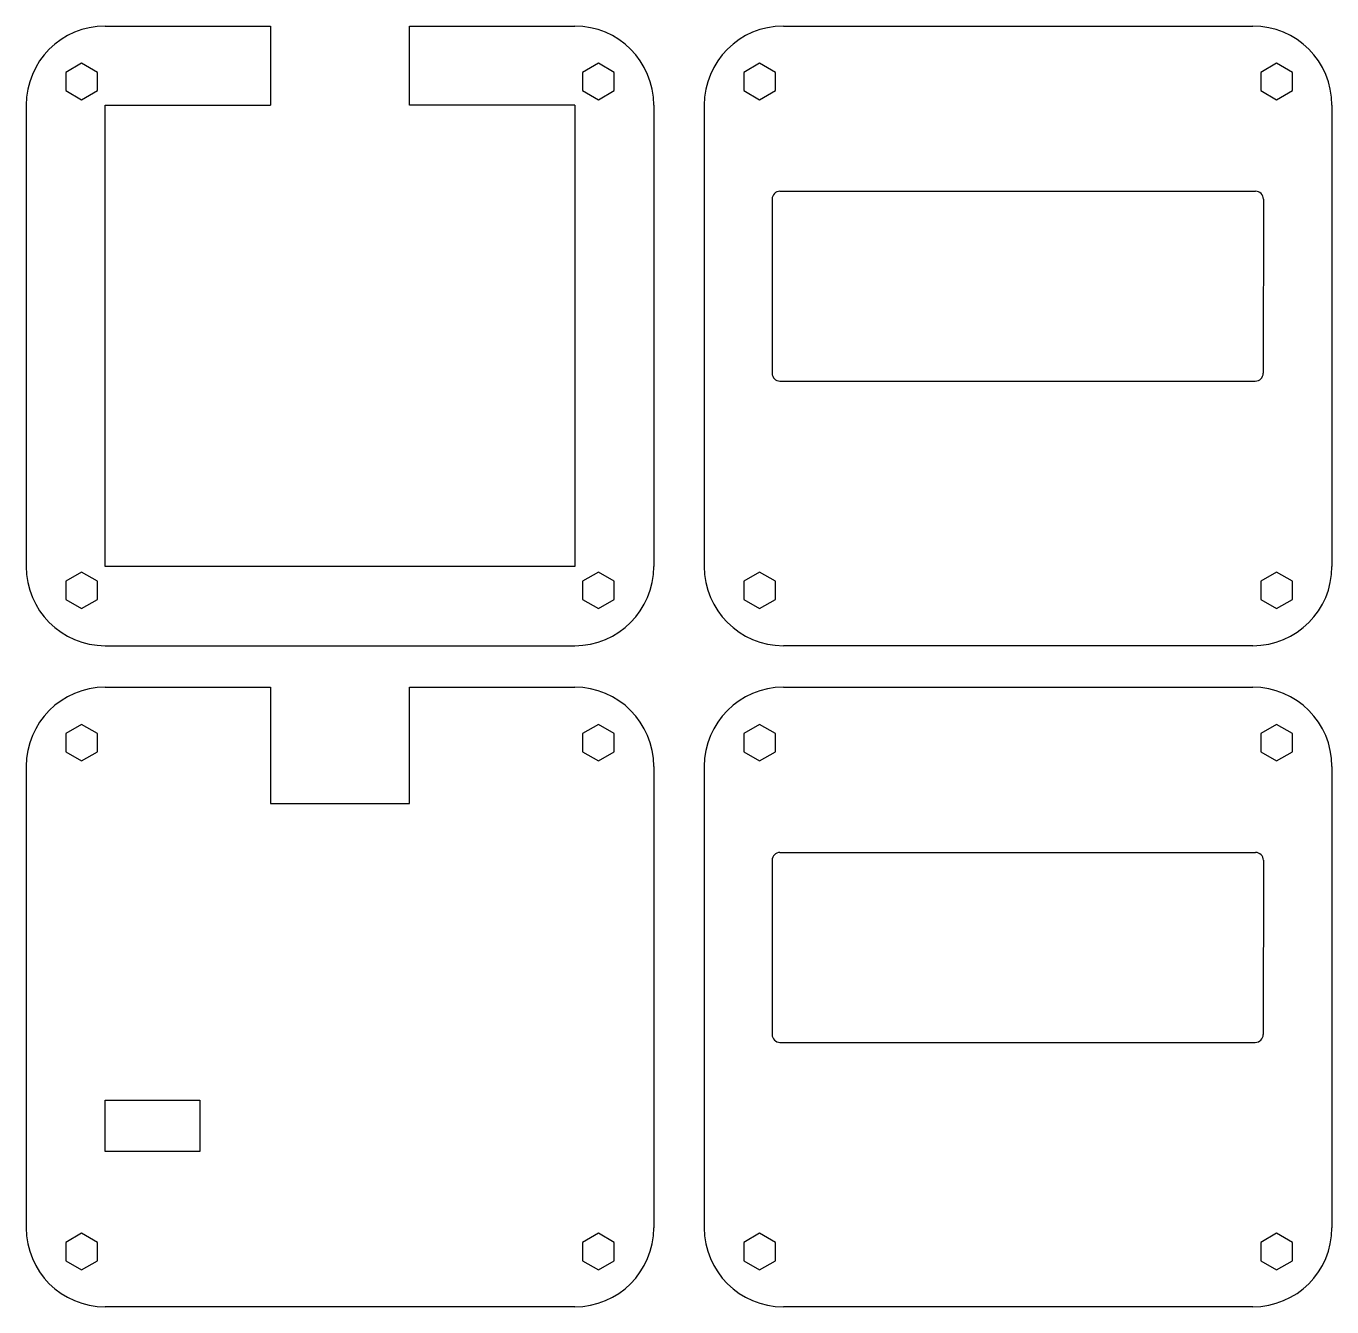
# Model space of a CAD drawing. Header units: millimetres. Extents: x 7 to 172, y 4 to 166.
import ezdxf

# ---------------------------------------------------------------- set-up
doc = ezdxf.new("R2010")
doc.units = ezdxf.units.MM
doc.layers.add('CUT', color=1, linetype='Continuous')

msp = doc.modelspace()

# ---------------------------------------------------------------- linework, layer by layer
at = {"layer": 'CUT'}
for p, q in [((17.07, 165.76), (37.94, 165.76)), ((37.94, 165.76), (37.94, 155.76)), ((55.51, 165.76), (76.38, 165.76)), ((55.51, 155.76), (55.51, 165.76)), ((102.75, 165.76), (123.61, 165.76)), ((123.61, 165.76), (141.19, 165.76)), ((141.19, 165.76), (162.06, 165.76)), ((7.07, 155.76), (7.07, 97.46)), ((17.07, 97.46), (17.07, 155.76)), ((17.07, 155.76), (37.94, 155.76)), ((76.38, 155.76), (55.51, 155.76)), ((76.38, 155.76), (76.38, 97.46)), ((86.38, 155.76), (86.38, 97.46)), ((92.75, 155.76), (92.75, 97.46)), ((172.06, 155.76), (172.06, 97.46)), ((101.32, 143.89), (101.32, 121.89)), ((102.32, 144.89), (162.41, 144.89)), ((163.41, 143.89), (163.38, 121.89)), ((102.32, 120.89), (162.38, 120.89)), ((76.38, 97.46), (17.07, 97.46)), ((17.07, 87.46), (76.38, 87.46)), ((162.06, 87.46), (102.75, 87.46)), ((17.07, 82.21), (37.94, 82.21)), ((37.94, 82.21), (37.94, 67.51)), ((55.51, 67.51), (55.51, 82.21)), ((55.51, 82.21), (76.38, 82.21)), ((102.75, 82.21), (123.61, 82.21)), ((123.61, 82.21), (141.19, 82.21)), ((141.19, 82.21), (162.06, 82.21)), ((7.07, 72.21), (7.07, 13.91)), ((86.38, 72.21), (86.38, 13.91)), ((92.75, 72.21), (92.75, 13.91)), ((172.06, 72.21), (172.06, 13.91)), ((37.94, 67.51), (55.51, 67.51)), ((102.32, 61.34), (162.41, 61.34)), ((101.32, 60.34), (101.32, 38.34)), ((163.41, 60.34), (163.38, 38.34)), ((102.32, 37.34), (162.38, 37.34)), ((17.07, 30.04), (29.01, 30.04)), ((17.07, 23.56), (17.07, 30.04)), ((29.01, 30.04), (29.01, 23.56)), ((29.01, 23.56), (17.07, 23.56)), ((76.38, 3.91), (17.07, 3.91)), ((162.06, 3.91), (102.75, 3.91))]:
    msp.add_line(p, q, dxfattribs=at)
for points in [[(16.07, 159.91), (14.07, 161.07), (12.07, 159.91), (12.07, 157.6), (14.07, 156.45), (16.07, 157.6)], [(81.38, 159.91), (79.38, 161.07), (77.38, 159.91), (77.38, 157.6), (79.38, 156.45), (81.38, 157.6)], [(101.75, 159.91), (99.75, 161.07), (97.75, 159.91), (97.75, 157.6), (99.75, 156.45), (101.75, 157.6)], [(167.06, 159.91), (165.06, 161.07), (163.06, 159.91), (163.06, 157.6), (165.06, 156.45), (167.06, 157.6)], [(16.07, 95.61), (14.07, 96.77), (12.07, 95.61), (12.07, 93.3), (14.07, 92.15), (16.07, 93.3)], [(81.38, 95.61), (79.38, 96.77), (77.38, 95.61), (77.38, 93.3), (79.38, 92.15), (81.38, 93.3)], [(101.75, 95.61), (99.75, 96.77), (97.75, 95.61), (97.75, 93.3), (99.75, 92.15), (101.75, 93.3)], [(167.06, 95.61), (165.06, 96.77), (163.06, 95.61), (163.06, 93.3), (165.06, 92.15), (167.06, 93.3)], [(16.07, 76.36), (14.07, 77.52), (12.07, 76.36), (12.07, 74.05), (14.07, 72.9), (16.07, 74.05)], [(81.38, 76.36), (79.38, 77.52), (77.38, 76.36), (77.38, 74.05), (79.38, 72.9), (81.38, 74.05)], [(101.75, 76.36), (99.75, 77.52), (97.75, 76.36), (97.75, 74.05), (99.75, 72.9), (101.75, 74.05)], [(167.06, 76.36), (165.06, 77.52), (163.06, 76.36), (163.06, 74.05), (165.06, 72.9), (167.06, 74.05)], [(16.07, 12.06), (14.07, 13.22), (12.07, 12.06), (12.07, 9.75), (14.07, 8.6), (16.07, 9.75)], [(81.38, 12.06), (79.38, 13.22), (77.38, 12.06), (77.38, 9.75), (79.38, 8.6), (81.38, 9.75)], [(101.75, 12.06), (99.75, 13.22), (97.75, 12.06), (97.75, 9.75), (99.75, 8.6), (101.75, 9.75)], [(167.06, 12.06), (165.06, 13.22), (163.06, 12.06), (163.06, 9.75), (165.06, 8.6), (167.06, 9.75)]]:
    msp.add_lwpolyline(points, close=True, dxfattribs=at)
for centre, radius, start, end in [((17.07, 155.76), 10, 90, 180), ((76.38, 155.76), 10, 0, 90), ((102.75, 155.76), 10, 90, 180), ((162.06, 155.76), 10, 0, 90), ((102.32, 143.89), 1, 90, 180), ((162.41, 143.89), 1, 0, 90), ((102.32, 121.89), 1, 180, 270), ((162.38, 121.89), 1, 270, 0), ((17.07, 97.46), 10, 180, 270), ((76.38, 97.46), 10, 270, 0), ((102.75, 97.46), 10, 180, 270), ((162.06, 97.46), 10, 270, 0), ((17.07, 72.21), 10, 90, 180), ((76.38, 72.21), 10, 0, 90), ((102.75, 72.21), 10, 90, 180), ((162.06, 72.21), 10, 0, 90), ((102.32, 60.34), 1, 90, 180), ((162.41, 60.34), 1, 0, 90), ((102.32, 38.34), 1, 180, 270), ((162.38, 38.34), 1, 270, 0), ((17.07, 13.91), 10, 180, 270), ((76.38, 13.91), 10, 270, 0), ((102.75, 13.91), 10, 180, 270), ((162.06, 13.91), 10, 270, 0)]:
    msp.add_arc(centre, radius, start, end, dxfattribs=at)

doc.saveas('drawing.dxf')
